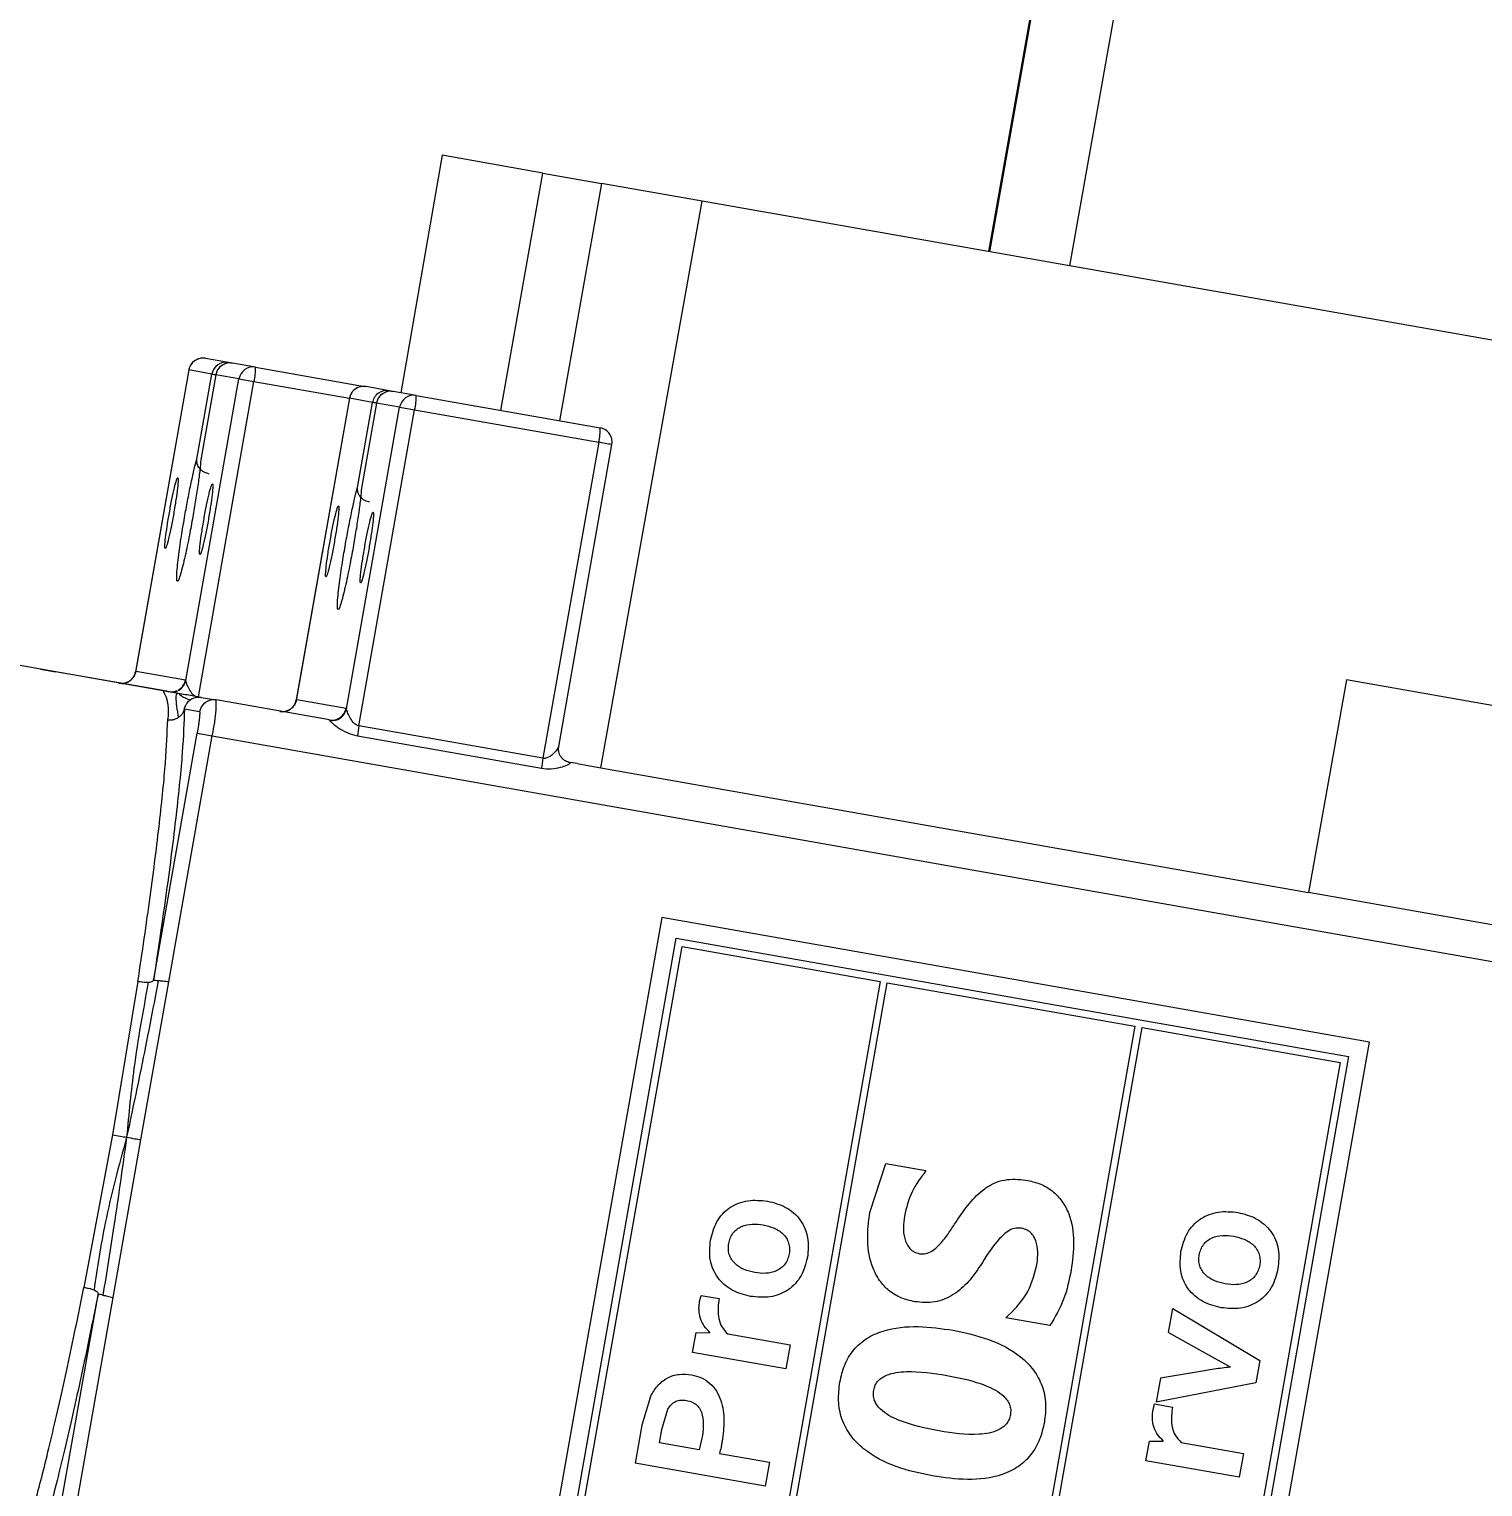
# Model space of a CAD drawing. Header units: millimetres. Extents: x 0 to 1189, y 0 to 841.
# Drawn here: x 628.469 to 632.508, y 598.179 to 602.23 of the extents above; entities that cross this region are included whole.
import ezdxf

# ---------------------------------------------------------------- set-up
doc = ezdxf.new("R2010")
doc.units = ezdxf.units.MM
doc.layers.get('0').update_dxf_attribs({"lineweight": 18})
doc.layers.add('尺寸线层', color=3, linetype='Continuous', lineweight=18)
doc.dimstyles.new('ISO-25', dxfattribs={"dimtxt": 2.5, "dimasz": 2.5, "dimexe": 1.25, "dimexo": 0.625, "dimtad": 1, "dimtxsty": 'Standard', "dimcen": 2.5, "dimdle": 5, "dimadec": 0, "dimazin": 0, "dimtfac": 1, "dimtmove": 0, "dimatfit": 3, "dimfxl": 1, "dimarcsym": 0})

# ---------------------------------------------------------------- blocks, each defined once
blk = doc.blocks.new('*X16')
at = {"layer": '尺寸线层', "linetype": 'Continuous'}
for points in [[(668.6687, 617.1299), (668.6299, 612.9938), (667.2905, 613.2299)], [(655.1602, 540.5189), (656.5383, 544.4188), (655.199, 544.6549)]]:
    blk.add_hatch(color=0, dxfattribs=at).paths.add_polyline_path(points, flags=0)
at = {"layer": '尺寸线层', "color": 0, "linetype": 'Continuous'}
for p, q in [((666.5541, 617.5027), (670.6383, 616.7826)), ((668.6687, 617.1299), (655.1602, 540.5189)), ((625.2283, 545.7966), (657.1298, 540.1716))]:
    blk.add_line(p, q, dxfattribs=at)
at = {"layer": '尺寸线层', "color": 0, "insert": (658.4206, 579.4404), "char_height": 3.5, "width": 28.938547, "attachment_point": 5, "rotation": 80.0001}
blk.add_mtext('388,96', dxfattribs=at)

msp = doc.modelspace()

# ---------------------------------------------------------------- linework, layer by layer
at = {"color": 7, "linetype": 'Continuous', "lineweight": 15}
for p, q in [((632.4544, 609.0963), (631.1347, 601.6118)), ((629.6166, 601.8795), (629.5018, 601.2194)), ((629.8963, 601.8301), (629.6166, 601.8795)), ((629.78, 601.1703), (629.8963, 601.8301)), ((629.8963, 601.8301), (630.0588, 601.8015)), ((630.0588, 601.8015), (629.9424, 601.1417)), ((630.3385, 601.7522), (630.0588, 601.8015)), ((630.0571, 600.1771), (630.3385, 601.7522)), ((638.2023, 600.3656), (630.3385, 601.7522)), ((628.9124, 601.2827), (628.7644, 600.4432)), ((628.9125, 601.2827), (628.7647, 600.4442)), ((628.9124, 601.2827), (628.9125, 601.2827)), ((628.9769, 601.2713), (628.9125, 601.2827)), ((629.0232, 601.3038), (628.9588, 601.3151)), ((629.034, 601.3019), (629.0232, 601.3038)), ((629.0984, 601.2905), (629.034, 601.3019)), ((629.0984, 601.2905), (629.4009, 601.2372)), ((628.9042, 600.4196), (629.0521, 601.2581)), ((628.9352, 601.0351), (628.9769, 601.2713)), ((628.9876, 601.2694), (628.946, 601.0332)), ((628.9877, 601.2694), (628.9461, 601.0332)), ((628.9876, 601.2694), (628.9877, 601.2694)), ((629.0521, 601.2581), (628.9877, 601.2694)), ((629.0521, 601.2581), (629.0938, 601.2507)), ((629.3588, 601.204), (629.2108, 600.3645)), ((629.3589, 601.204), (629.2111, 600.3655)), ((629.3588, 601.204), (629.3589, 601.204)), ((629.4233, 601.1926), (629.3589, 601.204)), ((629.4695, 601.2251), (629.4052, 601.2364)), ((629.4804, 601.2232), (629.4695, 601.2251)), ((629.5447, 601.2118), (629.4804, 601.2232)), ((629.5447, 601.2118), (630.0559, 601.1217)), ((629.3506, 600.3409), (629.4985, 601.1793)), ((629.3816, 600.9564), (629.4233, 601.1926)), ((629.3853, 600.2935), (629.5402, 601.172)), ((629.434, 601.1907), (629.3924, 600.9545)), ((629.4341, 601.1907), (629.3925, 600.9545)), ((629.434, 601.1907), (629.4341, 601.1907)), ((629.4985, 601.1793), (629.4341, 601.1907)), ((629.5402, 601.172), (630.0514, 601.0819)), ((630.0514, 601.0819), (629.8964, 600.2034)), ((629.9403, 600.2359), (630.0883, 601.0753)), ((630.0883, 601.0753), (630.0883, 601.0754)), ((628.9461, 601.0332), (628.946, 601.0332)), ((629.3925, 600.9545), (629.3924, 600.9545)), ((628.8416, 600.3914), (628.2252, 600.5001)), ((628.5007, 600.4516), (628.4806, 600.4551)), ((628.5007, 600.4516), (628.5425, 600.4442)), ((628.8517, 600.3897), (628.5425, 600.4442)), ((628.7645, 600.4403), (628.7591, 600.4296)), ((628.7647, 600.4442), (628.7661, 600.4454)), ((628.7661, 600.4454), (628.9033, 600.4212)), ((628.8502, 600.3899), (628.8517, 600.3897)), ((628.8517, 600.3897), (628.8935, 600.3823)), ((628.9033, 600.4212), (628.9042, 600.4196)), ((632.1285, 600.4211), (632.023, 599.8305)), ((632.9149, 600.2825), (632.1285, 600.4211)), ((628.8807, 600.3844), (628.8723, 600.3859)), ((628.8891, 600.3793), (628.8904, 600.3785)), ((628.927, 600.3764), (628.9068, 600.3803)), ((628.9471, 600.3729), (628.927, 600.3764)), ((628.9471, 600.3729), (628.9889, 600.3655)), ((629.3034, 600.31), (628.9889, 600.3655)), ((629.2109, 600.3616), (629.2055, 600.3509)), ((629.2111, 600.3655), (629.2125, 600.3667)), ((629.2125, 600.3667), (629.3497, 600.3425)), ((628.9426, 600.333), (628.9008, 600.3404)), ((629.3497, 600.3425), (629.3506, 600.3409)), ((628.8152, 599.5893), (628.9358, 600.2733)), ((628.8569, 599.5819), (628.9775, 600.2659)), ((628.9358, 600.2733), (628.9775, 600.2659)), ((629.3811, 600.2658), (629.8923, 600.1757)), ((629.8964, 600.2034), (629.3853, 600.2935)), ((629.9407, 600.2213), (629.9393, 600.2332)), ((629.9404, 600.2369), (629.9395, 600.2385)), ((629.9915, 600.1887), (629.9718, 600.1922)), ((629.9915, 600.1887), (630.0571, 600.1771)), ((630.0571, 600.1771), (632.023, 599.8305)), ((632.7438, 599.7034), (632.023, 599.8305)), ((630.2264, 599.7614), (629.5665, 596.0191)), ((630.2264, 599.7614), (629.5666, 596.0191)), ((632.1924, 599.4148), (630.2264, 599.7614)), ((630.2264, 599.7614), (630.2264, 599.7614)), ((629.6244, 596.0597), (630.2669, 599.7035)), ((630.2669, 599.7035), (632.1345, 599.3742)), ((629.6475, 596.0759), (630.2831, 599.6803)), ((630.2831, 599.6803), (630.8335, 599.5833)), ((628.7712, 599.5829), (628.7009, 599.1571)), ((628.7796, 599.1433), (628.8569, 599.5819)), ((630.8335, 599.5833), (630.198, 595.9789)), ((630.2176, 595.9754), (630.8532, 599.5798)), ((630.8532, 599.5798), (631.5413, 599.4585)), ((631.5413, 599.4585), (630.9057, 595.8541)), ((630.9254, 595.8506), (631.5609, 599.455)), ((631.5609, 599.455), (632.1114, 599.358)), ((631.5325, 595.6725), (632.1924, 599.4148)), ((632.1345, 599.3742), (631.492, 595.7304)), ((632.1114, 599.358), (631.4758, 595.7536)), ((628.7009, 599.1571), (628.6213, 598.733)), ((628.7022, 598.7046), (628.7796, 599.1433)), ((630.8046, 598.9411), (630.8496, 599.077)), ((630.8496, 599.077), (630.9607, 599.0574)), ((628.1787, 595.9795), (628.6605, 598.712)), ((628.2204, 595.9722), (628.7022, 598.7046)), ((630.3319, 598.694), (630.3358, 598.7105)), ((630.3358, 598.7105), (630.3857, 598.7017)), ((630.3857, 598.7017), (630.3848, 598.6962)), ((631.3052, 598.6267), (631.1825, 598.6484)), ((631.6347, 598.6076), (631.6463, 598.6738)), ((631.6463, 598.6738), (631.8882, 598.5293)), ((630.3122, 598.5524), (630.3219, 598.6074)), ((630.3219, 598.6074), (630.3603, 598.607)), ((630.3603, 598.607), (630.3604, 598.608)), ((630.4104, 598.6034), (630.5832, 598.5729)), ((631.6347, 598.6076), (631.729, 598.5543)), ((630.5832, 598.5729), (630.5715, 598.5067)), ((630.5715, 598.5067), (630.3122, 598.5524)), ((631.729, 598.5543), (631.8061, 598.5125)), ((631.8882, 598.5293), (631.8773, 598.4673)), ((631.7175, 598.4982), (631.6122, 598.4802)), ((631.8061, 598.5125), (631.8059, 598.5114)), ((631.6122, 598.4802), (631.6005, 598.414)), ((631.8773, 598.4673), (631.6005, 598.414)), ((630.1953, 598.4298), (630.1716, 598.3497)), ((631.5915, 598.3925), (631.5954, 598.409)), ((631.5954, 598.409), (631.6453, 598.4002)), ((630.2272, 598.3379), (630.2436, 598.3943)), ((631.6453, 598.4002), (631.6443, 598.3948)), ((630.1716, 598.3497), (630.153, 598.2443)), ((630.2206, 598.3007), (630.2272, 598.3379)), ((630.3308, 598.2813), (630.2206, 598.3007)), ((630.3383, 598.3136), (630.3308, 598.2813)), ((631.5718, 598.2509), (631.5815, 598.3059)), ((631.5815, 598.3059), (631.6198, 598.3055)), ((631.6198, 598.3055), (631.62, 598.3065)), ((631.67, 598.3019), (631.8428, 598.2714)), ((630.5141, 598.1807), (630.153, 598.2443)), ((630.3871, 598.2713), (630.5257, 598.2469)), ((630.5257, 598.2469), (630.5141, 598.1807)), ((631.8311, 598.2052), (631.5718, 598.2509)), ((631.8428, 598.2714), (631.8311, 598.2052))]:
    msp.add_line(p, q, dxfattribs=at)
at = {"color": 8, "linetype": 'Continuous', "lineweight": 15}
for p, q in [((631.1381, 601.6112), (632.4578, 609.0957)), ((631.3607, 601.5719), (632.6804, 609.0565)), ((628.9393, 600.3742), (629.0938, 601.2507)), ((629.0938, 601.2507), (629.3588, 601.204)), ((628.8855, 600.3815), (628.8891, 600.3793)), ((628.9775, 600.2659), (633.1256, 599.5345))]:
    msp.add_line(p, q, dxfattribs=at)
at = {"color": 7, "linetype": 'Continuous', "lineweight": 15}
msp.add_lwpolyline([(629.9581, 600.1973), (629.9643, 600.1943), (629.9718, 600.1922)], dxfattribs=at)
for centre, radius, start, end in [((628.9519, 601.2758), 0.04, 80.0609, 170.0479), ((629.0163, 601.2644), 0.04, 80.0609, 170.0479), ((629.0271, 601.2625), 0.04, 80.0589, 170.0499), ((629.0915, 601.2512), 0.04, 80.0609, 170.0479), ((628.9325, 601.2893), 0.1659, 346.5632, 0.4383), ((629.3983, 601.1971), 0.04, 80.0514, 170.0574), ((629.4626, 601.1857), 0.04, 80.0396, 170.0692), ((629.4735, 601.1838), 0.04, 80.0609, 170.0479), ((629.5378, 601.1724), 0.04, 80.0643, 170.0514), ((629.3792, 601.2105), 0.1655, 346.5478, 0.4537), ((634.309, 628.3456), 27.5889, 259.9583, 260.04629), ((629.8899, 601.1204), 0.166, 346.5688, 0.4327), ((630.0489, 601.0823), 0.04, 349.9394, 79.9516), ((628.7268, 600.4523), 0.04, 260.0426, 350.0464), ((628.7423, 600.3347), 0.1144, 347.8257, 29.7491), ((628.982, 600.3261), 0.04, 80.0609, 170.0479), ((628.5741, 600.3624), 0.4148, 346.5593, 0.432), ((629.1731, 600.3736), 0.04, 260.0509, 350.0579), ((629.3103, 600.3494), 0.04, 260.0589, 350.0499), ((629.3027, 600.3088), 0.00136, 1.1089, 60.2086), ((629.3112, 600.3484), 0.0402, 259.837, 349.1869), ((629.8768, 600.2053), 0.4993, 169.825, 173.0387), ((630.3819, 600.1161), 0.4932, 169.805, 173.0587), ((629.9712, 600.191), 0.00135, 0.6845, 60.6331)]:
    msp.add_arc(centre, radius, start, end, dxfattribs=at)
at = {"color": 8, "linetype": 'Continuous', "lineweight": 15}
for centre, radius, start, end in [((629.5018, 604.2175), 2.9926, 259.8984, 260.1074), ((629.3023, 600.4746), 0.7282, 79.621, 80.4391), ((627.3587, 585.7017), 15.6141, 79.93207, 80.06988), ((628.8638, 600.4284), 0.0403, 275.1528, 295.2423), ((628.8644, 600.4285), 0.0416, 280.4976, 294.7135), ((628.8639, 600.4281), 0.04, 299.389, 350.0673), ((628.8651, 600.4269), 0.0398, 298.7566, 349.3982)]:
    msp.add_arc(centre, radius, start, end, dxfattribs=at)
at = {"color": 7, "linetype": 'Continuous', "lineweight": 15}
for points, knots in [([(628.928, 601.3073), (628.927, 601.3068), (628.9234, 601.3046), (628.9186, 601.2984), (628.9142, 601.2906), (628.913, 601.285), (628.9124, 601.2827)], [0, 0, 0, 0, 0.00340465, 0.01270001, 0.0230319, 0.03001731, 0.03001731, 0.03001731, 0.03001731]), ([(628.9587, 601.3145), (628.9558, 601.3151), (628.9483, 601.3165), (628.9372, 601.3139), (628.9307, 601.3092), (628.928, 601.3073)], [0, 0, 0, 0, 0.0087421, 0.02293421, 0.03275341, 0.03275341, 0.03275341, 0.03275341]), ([(629.0041, 601.2946), (629.0028, 601.2939), (628.9988, 601.2916), (628.9938, 601.2851), (628.9895, 601.2773), (628.9882, 601.2717), (628.9876, 601.2694)], [0, 0, 0, 0, 0.00446128, 0.01376447, 0.0240951, 0.03106968, 0.03106968, 0.03106968, 0.03106968]), ([(629.0339, 601.3013), (629.031, 601.3018), (629.0235, 601.3032), (629.0127, 601.3007), (629.0065, 601.2963), (629.0041, 601.2946)], [0, 0, 0, 0, 0.00874188, 0.02293361, 0.03169028, 0.03169028, 0.03169028, 0.03169028]), ([(629.4051, 601.2358), (629.4022, 601.2364), (629.3947, 601.2378), (629.3836, 601.2352), (629.3771, 601.2305), (629.3744, 601.2286)], [0, 0, 0, 0, 0.00874221, 0.02293186, 0.03275253, 0.03275253, 0.03275253, 0.03275253]), ([(629.3744, 601.2286), (629.3734, 601.2281), (629.3698, 601.2259), (629.365, 601.2197), (629.3606, 601.2119), (629.3594, 601.2063), (629.3588, 601.204)], [0, 0, 0, 0, 0.00340465, 0.01270397, 0.02303586, 0.03000974, 0.03000974, 0.03000974, 0.03000974]), ([(629.4505, 601.2159), (629.4492, 601.2152), (629.4452, 601.2129), (629.4402, 601.2064), (629.4358, 601.1986), (629.4346, 601.193), (629.434, 601.1907)], [0, 0, 0, 0, 0.00446636, 0.01376067, 0.02409139, 0.03107601, 0.03107601, 0.03107601, 0.03107601]), ([(629.4803, 601.2226), (629.4774, 601.2231), (629.4699, 601.2246), (629.4591, 601.222), (629.4529, 601.2176), (629.4505, 601.2159)], [0, 0, 0, 0, 0.00873776, 0.02293827, 0.03169009, 0.03169009, 0.03169009, 0.03169009]), ([(628.9018, 600.8784), (628.9046, 600.8941), (628.9104, 600.926), (628.9195, 600.9705), (628.9282, 601.0091), (628.9329, 601.0266), (628.9352, 601.0351)], [0, 0, 0, 0, 0.0393685, 0.0801557, 0.1209515, 0.1603219, 0.1603219, 0.1603219, 0.1603219]), ([(628.9697, 600.9936), (628.9648, 600.995), (628.9573, 600.997), (628.9487, 601.0029), (628.9414, 601.0102), (628.9351, 601.0213), (628.9352, 601.0305), (628.9352, 601.0351)], [0, 0, 0, 0, 0.01428925, 0.02180274, 0.02970194, 0.04450852, 0.05932597, 0.05932597, 0.05932597, 0.05932597]), ([(628.9461, 601.0332), (628.9453, 601.0244), (628.9438, 601.0063), (628.9388, 600.9671), (628.9321, 600.9222), (628.9266, 600.8902), (628.9239, 600.8745)], [0, 0, 0, 0, 0.0393635, 0.0801576, 0.1209447, 0.1603126, 0.1603126, 0.1603126, 0.1603126]), ([(628.8587, 600.886), (628.8611, 600.8989), (628.8658, 600.9246), (628.873, 600.9571), (628.8788, 600.9787), (628.8825, 600.986), (628.8835, 600.9779), (628.8817, 600.9556), (628.8773, 600.9226), (628.8729, 600.8968), (628.8707, 600.8839)], [0, 0, 0, 0, 0.0251468, 0.0502919, 0.075437, 0.1005786, 0.1257232, 0.1508652, 0.1760128, 0.2011553, 0.2011553, 0.2011553, 0.2011553]), ([(628.955, 600.869), (628.9573, 600.8819), (628.962, 600.9076), (628.9692, 600.9402), (628.9751, 600.9617), (628.9788, 600.969), (628.9798, 600.9609), (628.9779, 600.9386), (628.9735, 600.9056), (628.9692, 600.8798), (628.967, 600.8669)], [0, 0, 0, 0, 0.0251487, 0.0502956, 0.0754427, 0.1005894, 0.1257341, 0.1508822, 0.1760253, 0.2011771, 0.2011771, 0.2011771, 0.2011771]), ([(629.3482, 600.7997), (629.351, 600.8154), (629.3568, 600.8473), (629.3659, 600.8918), (629.3745, 600.9304), (629.3793, 600.9478), (629.3816, 600.9564)], [0, 0, 0, 0, 0.0393682, 0.080164, 0.1209519, 0.160322, 0.160322, 0.160322, 0.160322]), ([(629.3925, 600.9545), (629.3917, 600.9457), (629.3902, 600.9276), (629.3852, 600.8884), (629.3785, 600.8435), (629.373, 600.8115), (629.3703, 600.7958)], [0, 0, 0, 0, 0.0393712, 0.0801663, 0.1209557, 0.1603251, 0.1603251, 0.1603251, 0.1603251]), ([(629.4161, 600.9149), (629.4112, 600.9163), (629.4037, 600.9183), (629.3951, 600.9242), (629.3878, 600.9314), (629.3815, 600.9426), (629.3816, 600.9518), (629.3816, 600.9564)], [0, 0, 0, 0, 0.01428909, 0.02180248, 0.02970159, 0.04451722, 0.05932454, 0.05932454, 0.05932454, 0.05932454]), ([(628.8707, 600.8839), (628.8684, 600.871), (628.8636, 600.8453), (628.8565, 600.8127), (628.8506, 600.7912), (628.8469, 600.7839), (628.8459, 600.792), (628.8478, 600.8143), (628.8522, 600.8473), (628.8565, 600.8731), (628.8587, 600.886)], [0, 0, 0, 0, 0.0251402, 0.0502861, 0.075432, 0.1005777, 0.1257213, 0.1508683, 0.1760104, 0.2011537, 0.2011537, 0.2011537, 0.2011537]), ([(628.9239, 600.8745), (628.9208, 600.8574), (628.9138, 600.8187), (628.904, 600.772), (628.8958, 600.7371), (628.8896, 600.714), (628.8843, 600.6987), (628.8806, 600.6936), (628.8789, 600.6997), (628.8792, 600.7159), (628.8812, 600.7396), (628.8854, 600.7753), (628.8922, 600.8225), (628.8989, 600.8613), (628.9018, 600.8784)], [0, 0, 0, 0, 0.0333958, 0.0756408, 0.1003601, 0.1271732, 0.15559, 0.1848807, 0.214169, 0.2425878, 0.2694, 0.2941218, 0.336365, 0.3697604, 0.3697604, 0.3697604, 0.3697604]), ([(629.3051, 600.8073), (629.3075, 600.8201), (629.3122, 600.8459), (629.3194, 600.8784), (629.3252, 600.9), (629.3289, 600.9073), (629.3299, 600.8992), (629.3281, 600.8769), (629.3237, 600.8439), (629.3193, 600.8181), (629.3171, 600.8052)], [0, 0, 0, 0, 0.0251481, 0.0502946, 0.0754411, 0.1005854, 0.1257314, 0.150879, 0.1760215, 0.2011654, 0.2011654, 0.2011654, 0.2011654]), ([(629.4013, 600.7903), (629.4037, 600.8032), (629.4084, 600.8289), (629.4156, 600.8615), (629.4215, 600.883), (629.4252, 600.8903), (629.4262, 600.8822), (629.4243, 600.8599), (629.4199, 600.8269), (629.4156, 600.8011), (629.4134, 600.7882)], [0, 0, 0, 0, 0.0251402, 0.0502861, 0.075432, 0.1005777, 0.1257213, 0.1508683, 0.1760104, 0.2011537, 0.2011537, 0.2011537, 0.2011537]), ([(628.967, 600.8669), (628.9646, 600.854), (628.9599, 600.8283), (628.9527, 600.7957), (628.9469, 600.7742), (628.9432, 600.7669), (628.9422, 600.775), (628.944, 600.7973), (628.9484, 600.8303), (628.9528, 600.8561), (628.955, 600.869)], [0, 0, 0, 0, 0.0251402, 0.0502861, 0.075432, 0.1005758, 0.1257213, 0.1508683, 0.1760104, 0.2011537, 0.2011537, 0.2011537, 0.2011537]), ([(629.3171, 600.8052), (629.3148, 600.7923), (629.31, 600.7665), (629.3029, 600.734), (629.297, 600.7124), (629.2933, 600.7052), (629.2923, 600.7133), (629.2942, 600.7355), (629.2985, 600.7686), (629.3029, 600.7944), (629.3051, 600.8073)], [0, 0, 0, 0, 0.0251481, 0.0502946, 0.0754411, 0.1005872, 0.1257314, 0.150879, 0.1760215, 0.2011654, 0.2011654, 0.2011654, 0.2011654]), ([(629.3703, 600.7958), (629.3672, 600.7787), (629.3602, 600.74), (629.3504, 600.6933), (629.3422, 600.6584), (629.336, 600.6353), (629.3307, 600.62), (629.327, 600.6149), (629.3253, 600.621), (629.3256, 600.6372), (629.3276, 600.6609), (629.3318, 600.6966), (629.3386, 600.7438), (629.3453, 600.7826), (629.3482, 600.7997)], [0, 0, 0, 0, 0.0333953, 0.0756346, 0.1003595, 0.1271727, 0.1555898, 0.1848806, 0.2141701, 0.2425862, 0.2693987, 0.2941206, 0.3363641, 0.3697597, 0.3697597, 0.3697597, 0.3697597]), ([(629.4134, 600.7882), (629.411, 600.7753), (629.4063, 600.7496), (629.3991, 600.717), (629.3933, 600.6955), (629.3895, 600.6882), (629.3885, 600.6963), (629.3904, 600.7186), (629.3948, 600.7516), (629.3992, 600.7774), (629.4013, 600.7903)], [0, 0, 0, 0, 0.0251465, 0.0502912, 0.0754361, 0.1005773, 0.1257201, 0.150866, 0.1760132, 0.2011554, 0.2011554, 0.2011554, 0.2011554]), ([(628.7188, 600.4121), (628.7239, 600.4117), (628.7316, 600.4112), (628.7416, 600.4144), (628.7487, 600.4184), (628.7548, 600.4237), (628.7613, 600.4319), (628.7633, 600.4394), (628.7647, 600.4442)], [0, 0, 0, 0, 0.01488095, 0.02289173, 0.03107545, 0.03925447, 0.04727014, 0.06215175, 0.06215175, 0.06215175, 0.06215175]), ([(628.8569, 600.3883), (628.8558, 600.3885), (628.8541, 600.3888), (628.8514, 600.3894), (628.8489, 600.3899), (628.8455, 600.3907), (628.843, 600.3912), (628.8416, 600.3914)], [0, 0, 0, 0, 0.0042887, 0.00608981, 0.00781749, 0.01144667, 0.01561206, 0.01561206, 0.01561206, 0.01561206]), ([(628.8807, 600.3844), (628.8731, 600.3855), (628.86, 600.3875), (628.8471, 600.3903), (628.8416, 600.3914)], [0, 0, 0, 0, 0.02307354, 0.03968743, 0.03968743, 0.03968743, 0.03968743]), ([(628.8764, 600.3852), (628.8731, 600.3857), (628.8665, 600.3869), (628.8602, 600.3878), (628.8569, 600.3883)], [0, 0, 0, 0, 0.00979598, 0.01973674, 0.01973674, 0.01973674, 0.01973674]), ([(628.9389, 600.3722), (628.9376, 600.3726), (628.9348, 600.3732), (628.9292, 600.3763), (628.921, 600.3839), (628.9131, 600.3966), (628.9076, 600.4085), (628.9048, 600.4162), (628.9044, 600.4185), (628.9042, 600.4196)], [0, 0, 0, 0, 0.00327721, 0.00686387, 0.01533447, 0.03060176, 0.04584602, 0.05403233, 0.06115186, 0.06115186, 0.06115186, 0.06115186]), ([(628.8841, 600.3171), (628.881, 600.3385), (628.8754, 600.3767), (628.8791, 600.3821), (628.8807, 600.3844)], [0, 0, 0, 0, 0.03827341, 0.06824243, 0.06824243, 0.06824243, 0.06824243]), ([(628.8807, 600.3844), (628.8884, 600.3834), (628.8971, 600.3822), (628.9058, 600.3805), (628.9068, 600.3803)], [0, 0, 0, 0, 0.0233434, 0.02641215, 0.02641215, 0.02641215, 0.02641215]), ([(628.9008, 600.3404), (628.9008, 600.3405), (628.9008, 600.3407), (628.9009, 600.3415), (628.9015, 600.3442), (628.9033, 600.3499), (628.9079, 600.3585), (628.9138, 600.3634), (628.9171, 600.3662)], [0, 0, 0, 0, 0.00059902, 0.00130276, 0.00315939, 0.00919274, 0.01856946, 0.03138113, 0.03138113, 0.03138113, 0.03138113]), ([(628.9171, 600.3662), (628.9194, 600.3676), (628.9238, 600.3704), (628.9314, 600.3727), (628.9392, 600.3738), (628.9445, 600.3732), (628.9471, 600.3729)], [0, 0, 0, 0, 0.007859, 0.01573012, 0.02359457, 0.03145615, 0.03145615, 0.03145615, 0.03145615]), ([(629.1652, 600.3333), (629.1702, 600.333), (629.178, 600.3325), (629.1879, 600.3357), (629.1951, 600.3396), (629.2012, 600.345), (629.2076, 600.3532), (629.2097, 600.3606), (629.2111, 600.3655)], [0, 0, 0, 0, 0.01488132, 0.02289173, 0.03106973, 0.03924873, 0.04726438, 0.06214596, 0.06214596, 0.06214596, 0.06214596]), ([(628.7712, 599.5829), (628.7832, 599.6635), (628.8071, 599.8246), (628.8327, 600.0302), (628.85, 600.2013), (628.8528, 600.2741), (628.8541, 600.3105)], [0, 0, 0, 0, 0.183187, 0.3663739, 0.5495606, 0.73275, 0.73275, 0.73275, 0.73275]), ([(628.9008, 600.3404), (628.8994, 600.3033), (628.8966, 600.2283), (628.8787, 600.0512), (628.8521, 599.8379), (628.8274, 599.6715), (628.8152, 599.5893)], [0, 0, 0, 0, 0.1868919, 0.3781939, 0.5694892, 0.7563866, 0.7563866, 0.7563866, 0.7563866]), ([(628.8541, 600.3105), (628.8586, 600.3102), (628.866, 600.3097), (628.8762, 600.3126), (628.8814, 600.3156), (628.8841, 600.3171)], [0, 0, 0, 0, 0.01334092, 0.02193797, 0.03137254, 0.03137254, 0.03137254, 0.03137254]), ([(628.8841, 600.3171), (628.8867, 600.3192), (628.8917, 600.3232), (628.897, 600.3304), (628.8995, 600.3362), (628.9004, 600.3393), (628.9007, 600.3401), (628.9008, 600.3404), (628.9008, 600.3404), (628.9008, 600.3404)], [0, 0, 0, 0, 0.00899229, 0.01765929, 0.02480937, 0.02736133, 0.02835624, 0.02879841, 0.02922913, 0.02922913, 0.02922913, 0.02922913]), ([(628.9426, 600.333), (628.9429, 600.3321), (628.9434, 600.3308), (628.9429, 600.3233), (628.9422, 600.3155), (628.941, 600.306), (628.939, 600.2922), (628.937, 600.2807), (628.9358, 600.2733)], [0, 0, 0, 0, 0.0144431, 0.02239031, 0.03015905, 0.03810876, 0.04587322, 0.06031361, 0.06031361, 0.06031361, 0.06031361]), ([(629.3041, 600.3089), (629.3046, 600.3079), (629.3058, 600.306), (629.3143, 600.2983), (629.3301, 600.2867), (629.3537, 600.2729), (629.372, 600.2682), (629.3811, 600.2658)], [0, 0, 0, 0, 0.0107963, 0.02246694, 0.04484794, 0.06726909, 0.08968558, 0.08968558, 0.08968558, 0.08968558]), ([(629.3853, 600.2935), (629.384, 600.2939), (629.3812, 600.2945), (629.3756, 600.2976), (629.3674, 600.3051), (629.3595, 600.3179), (629.354, 600.3298), (629.3511, 600.3375), (629.3508, 600.3398), (629.3506, 600.3409)], [0, 0, 0, 0, 0.0032773, 0.00685966, 0.01533049, 0.03060551, 0.04585019, 0.05403673, 0.06115646, 0.06115646, 0.06115646, 0.06115646]), ([(629.9404, 600.2369), (629.9402, 600.2359), (629.9398, 600.2337), (629.9357, 600.2272), (629.9277, 600.2178), (629.9167, 600.2083), (629.9068, 600.2039), (629.9006, 600.203), (629.8978, 600.2033), (629.8964, 600.2034)], [0, 0, 0, 0, 0.0068168, 0.01465216, 0.02928354, 0.04390954, 0.05205135, 0.05549448, 0.05863945, 0.05863945, 0.05863945, 0.05863945]), ([(629.9725, 600.191), (629.9677, 600.1924), (629.9602, 600.1945), (629.9519, 600.201), (629.9466, 600.2071), (629.9427, 600.2143), (629.9394, 600.2242), (629.94, 600.2319), (629.9404, 600.2369)], [0, 0, 0, 0, 0.01487942, 0.02289291, 0.03107104, 0.03925465, 0.04726696, 0.06215051, 0.06215051, 0.06215051, 0.06215051]), ([(629.8923, 600.1757), (629.9016, 600.1748), (629.9202, 600.173), (629.9458, 600.1781), (629.9629, 600.184), (629.9716, 600.1886), (629.9722, 600.1902), (629.9725, 600.191)], [0, 0, 0, 0, 0.02102278, 0.04200487, 0.0629277, 0.07387408, 0.08399757, 0.08399757, 0.08399757, 0.08399757]), ([(628.828, 599.5849), (628.8123, 599.5036), (628.7841, 599.3584), (628.7535, 599.2138), (628.74, 599.1502)], [0, 0, 0, 0, 0.2483733, 0.4435219, 0.4435219, 0.4435219, 0.4435219]), ([(628.8001, 599.58), (628.7855, 599.5013), (628.7596, 599.361), (628.746, 599.2146), (628.74, 599.1502)], [0, 0, 0, 0, 0.243514, 0.4341868, 0.4341868, 0.4341868, 0.4341868]), ([(628.8001, 599.58), (628.7975, 599.58), (628.7927, 599.5799), (628.7829, 599.5809), (628.7756, 599.5821), (628.7712, 599.5829)], [0, 0, 0, 0, 0.00874365, 0.01671401, 0.02908837, 0.02908837, 0.02908837, 0.02908837]), ([(628.8152, 599.5893), (628.8151, 599.5891), (628.8151, 599.5888), (628.815, 599.5882), (628.8147, 599.587), (628.8138, 599.5847), (628.8117, 599.5826), (628.8071, 599.5807), (628.8024, 599.5803), (628.8001, 599.58)], [0, 0, 0, 0, 0.00028152, 0.00058461, 0.00124859, 0.00295352, 0.007732, 0.0135314, 0.01955229, 0.01955229, 0.01955229, 0.01955229]), ([(628.828, 599.5849), (628.825, 599.5851), (628.8198, 599.5855), (628.8162, 599.5861), (628.8151, 599.5869), (628.815, 599.588), (628.8151, 599.5887), (628.8151, 599.5891), (628.8152, 599.5893)], [0, 0, 0, 0, 0.00629572, 0.01090891, 0.01387407, 0.01478872, 0.01513078, 0.0154266, 0.0154266, 0.0154266, 0.0154266]), ([(628.8569, 599.5819), (628.8543, 599.5822), (628.8491, 599.5828), (628.8414, 599.5836), (628.8342, 599.5843), (628.8301, 599.5847), (628.828, 599.5849)], [0, 0, 0, 0, 0.00725175, 0.01451053, 0.0217612, 0.02901817, 0.02901817, 0.02901817, 0.02901817]), ([(628.74, 599.1502), (628.7184, 599.071), (628.6797, 598.9289), (628.6587, 598.788), (628.6494, 598.7258)], [0, 0, 0, 0, 0.2424882, 0.4343595, 0.4343595, 0.4343595, 0.4343595]), ([(628.74, 599.1502), (628.7286, 599.0681), (628.7082, 598.9218), (628.6845, 598.7757), (628.6741, 598.7116)], [0, 0, 0, 0, 0.2488083, 0.443537, 0.443537, 0.443537, 0.443537]), ([(628.7009, 599.1571), (628.708, 599.1559), (628.721, 599.1536), (628.7341, 599.1513), (628.74, 599.1502)], [0, 0, 0, 0, 0.02163366, 0.03966582, 0.03966582, 0.03966582, 0.03966582]), ([(628.74, 599.1502), (628.7477, 599.1489), (628.7609, 599.1465), (628.774, 599.1442), (628.7796, 599.1433)], [0, 0, 0, 0, 0.02333701, 0.04018339, 0.04018339, 0.04018339, 0.04018339]), ([(630.9607, 599.0574), (630.9464, 599.0384), (630.9178, 599.0004), (630.9064, 598.9542), (630.9008, 598.931)], [0, 0, 0, 0, 0.0706343, 0.141366, 0.141366, 0.141366, 0.141366]), ([(631.0452, 598.9165), (631.0684, 598.9502), (631.0974, 598.9923), (631.1494, 599.0233), (631.1881, 599.0359), (631.2184, 599.033), (631.2385, 599.0311)], [0, 0, 0, 0, 0.1202894, 0.150502, 0.1807047, 0.2408607, 0.2408607, 0.2408607, 0.2408607]), ([(631.2385, 599.0311), (631.2515, 599.0282), (631.2773, 599.0224), (631.3124, 599.0027), (631.34, 598.9735), (631.3648, 598.9263), (631.3744, 598.8592), (631.3675, 598.8068), (631.364, 598.7806)], [0, 0, 0, 0, 0.0397425, 0.0794139, 0.119096, 0.1587978, 0.2379779, 0.3174466, 0.3174466, 0.3174466, 0.3174466]), ([(630.3619, 598.8639), (630.3664, 598.8815), (630.3733, 598.908), (630.3948, 598.9374), (630.4153, 598.9555), (630.4396, 598.9679), (630.4748, 598.9772), (630.5019, 598.9745), (630.52, 598.9728)], [0, 0, 0, 0, 0.0540367, 0.0811438, 0.1082282, 0.1353307, 0.1624379, 0.2165026, 0.2165026, 0.2165026, 0.2165026]), ([(630.52, 598.9728), (630.5376, 598.9683), (630.5639, 598.9615), (630.5937, 598.9407), (630.6122, 598.9207), (630.6253, 598.8969), (630.6357, 598.8621), (630.6332, 598.8349), (630.6315, 598.8168)], [0, 0, 0, 0, 0.0538958, 0.080924, 0.107947, 0.1349668, 0.1619883, 0.2158494, 0.2158494, 0.2158494, 0.2158494]), ([(630.9297, 598.693), (630.9169, 598.6959), (630.8914, 598.7016), (630.8574, 598.7223), (630.8306, 598.7512), (630.8062, 598.7977), (630.795, 598.8634), (630.8014, 598.9152), (630.8046, 598.9411)], [0, 0, 0, 0, 0.039168, 0.0782791, 0.1175032, 0.1565378, 0.2346102, 0.3129266, 0.3129266, 0.3129266, 0.3129266]), ([(630.9008, 598.931), (630.8994, 598.9207), (630.8966, 598.9001), (630.8993, 598.8735), (630.9067, 598.8537), (630.9156, 598.8407), (630.9276, 598.8307), (630.9375, 598.828), (630.9425, 598.8266)], [0, 0, 0, 0, 0.0312431, 0.062462, 0.0790515, 0.0942757, 0.1093984, 0.124871, 0.124871, 0.124871, 0.124871]), ([(631.6691, 598.8324), (631.6736, 598.85), (631.6804, 598.8765), (631.702, 598.9059), (631.7225, 598.924), (631.7468, 598.9364), (631.782, 598.9457), (631.8091, 598.943), (631.8272, 598.9413)], [0, 0, 0, 0, 0.0540367, 0.0811437, 0.1082326, 0.1353298, 0.1624428, 0.2165015, 0.2165015, 0.2165015, 0.2165015]), ([(631.8272, 598.9413), (631.8447, 598.9368), (631.8711, 598.93), (631.9008, 598.9092), (631.9193, 598.8892), (631.9325, 598.8654), (631.9429, 598.8306), (631.9404, 598.8034), (631.9386, 598.7853)], [0, 0, 0, 0, 0.0538922, 0.0809322, 0.107951, 0.1349604, 0.1619952, 0.2158564, 0.2158564, 0.2158564, 0.2158564]), ([(630.4127, 598.8549), (630.4139, 598.8599), (630.4163, 598.87), (630.4239, 598.8835), (630.4346, 598.8946), (630.4523, 598.9049), (630.4779, 598.9103), (630.4982, 598.9078), (630.5084, 598.9066)], [0, 0, 0, 0, 0.0155386, 0.0309394, 0.0459027, 0.0613058, 0.0918669, 0.1225198, 0.1225198, 0.1225198, 0.1225198]), ([(630.5084, 598.9066), (630.5183, 598.9043), (630.5381, 598.8997), (630.5603, 598.886), (630.5733, 598.8702), (630.5798, 598.8562), (630.5819, 598.8435), (630.5818, 598.8333), (630.581, 598.8283), (630.5806, 598.8258)], [0, 0, 0, 0, 0.0305285, 0.0609704, 0.0762354, 0.0914899, 0.106743, 0.114393, 0.1220445, 0.1220445, 0.1220445, 0.1220445]), ([(630.9425, 598.8266), (630.9486, 598.8262), (630.9607, 598.8253), (630.9828, 598.8362), (631.0043, 598.8573), (631.0258, 598.8862), (631.0387, 598.9064), (631.0452, 598.9165)], [0, 0, 0, 0, 0.0179068, 0.0358552, 0.0717764, 0.1077961, 0.1438329, 0.1438329, 0.1438329, 0.1438329]), ([(631.2265, 598.8973), (631.2196, 598.8977), (631.2059, 598.8986), (631.1811, 598.8858), (631.1478, 598.8514), (631.1263, 598.8167), (631.1119, 598.7935)], [0, 0, 0, 0, 0.0202883, 0.0406373, 0.0813223, 0.162966, 0.162966, 0.162966, 0.162966]), ([(631.2681, 598.7922), (631.2696, 598.8028), (631.2725, 598.8236), (631.2699, 598.8504), (631.263, 598.8701), (631.2541, 598.8833), (631.2418, 598.8932), (631.2316, 598.8959), (631.2265, 598.8973)], [0, 0, 0, 0, 0.0320843, 0.0630208, 0.0797101, 0.0945154, 0.1102594, 0.1260195, 0.1260195, 0.1260195, 0.1260195]), ([(630.4733, 598.7079), (630.4558, 598.7124), (630.4294, 598.7192), (630.3997, 598.74), (630.3813, 598.76), (630.3681, 598.7838), (630.3577, 598.8186), (630.3602, 598.8458), (630.3619, 598.8639)], [0, 0, 0, 0, 0.0538863, 0.0809142, 0.1079311, 0.1349345, 0.161948, 0.2158083, 0.2158083, 0.2158083, 0.2158083]), ([(630.485, 598.7741), (630.4751, 598.7764), (630.4552, 598.7809), (630.433, 598.7948), (630.4199, 598.8104), (630.4135, 598.8244), (630.411, 598.8396), (630.4122, 598.8498), (630.4127, 598.8549)], [0, 0, 0, 0, 0.0305388, 0.0609944, 0.0765147, 0.0913346, 0.1066648, 0.1220685, 0.1220685, 0.1220685, 0.1220685]), ([(631.7199, 598.8234), (631.7211, 598.8284), (631.7235, 598.8385), (631.7311, 598.852), (631.7418, 598.8631), (631.7595, 598.8734), (631.7851, 598.8788), (631.8054, 598.8763), (631.8155, 598.8751)], [0, 0, 0, 0, 0.0155386, 0.0309364, 0.0458997, 0.0613027, 0.0918697, 0.1225157, 0.1225157, 0.1225157, 0.1225157]), ([(631.8155, 598.8751), (631.8254, 598.8728), (631.8453, 598.8682), (631.8674, 598.8545), (631.8804, 598.8387), (631.887, 598.8247), (631.889, 598.812), (631.8889, 598.8018), (631.8882, 598.7968), (631.8878, 598.7943)], [0, 0, 0, 0, 0.0305316, 0.0609785, 0.0762399, 0.0914969, 0.106749, 0.1143989, 0.1220504, 0.1220504, 0.1220504, 0.1220504]), ([(630.6315, 598.8168), (630.627, 598.7991), (630.6202, 598.7726), (630.5986, 598.7432), (630.5782, 598.7253), (630.5539, 598.7129), (630.5187, 598.7033), (630.4914, 598.7061), (630.4733, 598.7079)], [0, 0, 0, 0, 0.0540671, 0.0811758, 0.1082756, 0.1349356, 0.1625116, 0.2165915, 0.2165915, 0.2165915, 0.2165915]), ([(630.5806, 598.8258), (630.5794, 598.8208), (630.5771, 598.8108), (630.5694, 598.7974), (630.5586, 598.7863), (630.541, 598.7758), (630.5154, 598.7703), (630.4951, 598.7728), (630.485, 598.7741)], [0, 0, 0, 0, 0.0153473, 0.0306047, 0.0459099, 0.0612417, 0.0917671, 0.1223973, 0.1223973, 0.1223973, 0.1223973]), ([(631.7805, 598.6764), (631.763, 598.6809), (631.7366, 598.6877), (631.7069, 598.7085), (631.6884, 598.7285), (631.6753, 598.7523), (631.6648, 598.7871), (631.6674, 598.8143), (631.6691, 598.8324)], [0, 0, 0, 0, 0.0538861, 0.0809142, 0.1079311, 0.1349344, 0.1619593, 0.2158077, 0.2158077, 0.2158077, 0.2158077]), ([(631.7922, 598.7426), (631.7822, 598.7449), (631.7624, 598.7494), (631.7402, 598.7633), (631.7271, 598.7789), (631.7207, 598.7929), (631.7182, 598.8081), (631.7193, 598.8183), (631.7199, 598.8234)], [0, 0, 0, 0, 0.0305447, 0.0610003, 0.0765168, 0.0913475, 0.1066659, 0.1220697, 0.1220697, 0.1220697, 0.1220697]), ([(631.1119, 598.7935), (631.1013, 598.7783), (631.0802, 598.7477), (631.0383, 598.7103), (630.9855, 598.6879), (630.9483, 598.6913), (630.9297, 598.693)], [0, 0, 0, 0, 0.0557415, 0.1113803, 0.1668232, 0.2223286, 0.2223286, 0.2223286, 0.2223286]), ([(631.1825, 598.6484), (631.2032, 598.6685), (631.2447, 598.7087), (631.2603, 598.7644), (631.2681, 598.7922)], [0, 0, 0, 0, 0.0852259, 0.1704084, 0.1704084, 0.1704084, 0.1704084]), ([(631.364, 598.7806), (631.3585, 598.7533), (631.3474, 598.6987), (631.3193, 598.6507), (631.3052, 598.6267)], [0, 0, 0, 0, 0.0830103, 0.1658239, 0.1658239, 0.1658239, 0.1658239]), ([(631.9386, 598.7853), (631.9341, 598.7677), (631.9274, 598.7411), (631.9058, 598.7117), (631.8854, 598.6938), (631.8611, 598.6814), (631.8259, 598.6718), (631.7986, 598.6746), (631.7805, 598.6764)], [0, 0, 0, 0, 0.0540557, 0.081174, 0.1082739, 0.1349337, 0.1625039, 0.2165898, 0.2165898, 0.2165898, 0.2165898]), ([(631.8878, 598.7943), (631.8866, 598.7893), (631.8843, 598.7793), (631.8766, 598.7659), (631.8658, 598.7548), (631.8482, 598.7443), (631.8225, 598.7388), (631.8023, 598.7413), (631.7922, 598.7426)], [0, 0, 0, 0, 0.015349, 0.0306063, 0.0459071, 0.0612329, 0.0917609, 0.1223909, 0.1223909, 0.1223909, 0.1223909]), ([(628.4579, 598.043), (628.4689, 598.0791), (628.491, 598.1514), (628.5314, 598.3141), (628.5752, 598.5072), (628.606, 598.6577), (628.6213, 598.733)], [0, 0, 0, 0, 0.1773486, 0.3546955, 0.5320398, 0.7093866, 0.7093866, 0.7093866, 0.7093866]), ([(628.6213, 598.733), (628.6257, 598.7322), (628.633, 598.7309), (628.6425, 598.7284), (628.6471, 598.7267), (628.6494, 598.7258)], [0, 0, 0, 0, 0.01237505, 0.02034223, 0.02908922, 0.02908922, 0.02908922, 0.02908922]), ([(628.6494, 598.7258), (628.6516, 598.7248), (628.6558, 598.7228), (628.6595, 598.7195), (628.6607, 598.7167), (628.6608, 598.7143), (628.6607, 598.7131), (628.6606, 598.7124), (628.6605, 598.7121), (628.6605, 598.712)], [0, 0, 0, 0, 0.00601978, 0.01181955, 0.01660027, 0.01830353, 0.0189689, 0.01926909, 0.0195571, 0.0195571, 0.0195571, 0.0195571]), ([(628.6605, 598.712), (628.6448, 598.635), (628.6131, 598.4795), (628.5676, 598.2793), (628.5258, 598.111), (628.503, 598.0365), (628.4918, 597.9997)], [0, 0, 0, 0, 0.1812793, 0.3662763, 0.5511958, 0.732269, 0.732269, 0.732269, 0.732269]), ([(628.6605, 598.712), (628.6605, 598.7121), (628.6606, 598.7125), (628.6608, 598.7132), (628.6613, 598.7142), (628.6625, 598.7146), (628.6661, 598.7139), (628.6711, 598.7125), (628.6741, 598.7116)], [0, 0, 0, 0, 0.00029885, 0.00064147, 0.00155691, 0.00452151, 0.00913532, 0.015432, 0.015432, 0.015432, 0.015432]), ([(628.6741, 598.7116), (628.6761, 598.7111), (628.68, 598.7101), (628.6871, 598.7083), (628.6945, 598.7065), (628.6997, 598.7052), (628.7022, 598.7046)], [0, 0, 0, 0, 0.00725595, 0.014511, 0.02176239, 0.02901997, 0.02901997, 0.02901997, 0.02901997]), ([(630.3604, 598.608), (630.3548, 598.6136), (630.3434, 598.6247), (630.333, 598.6466), (630.3298, 598.6663), (630.3302, 598.6822), (630.3313, 598.6901), (630.3319, 598.694)], [0, 0, 0, 0, 0.0237599, 0.04752439, 0.07127949, 0.08319379, 0.09510566, 0.09510566, 0.09510566, 0.09510566]), ([(630.3848, 598.6962), (630.3832, 598.6794), (630.3809, 598.654), (630.3927, 598.6215), (630.4045, 598.6094), (630.4104, 598.6034)], [0, 0, 0, 0, 0.0503291, 0.0755631, 0.1007884, 0.1007884, 0.1007884, 0.1007884]), ([(630.7215, 598.4697), (630.7251, 598.4858), (630.7325, 598.5178), (630.7578, 598.5604), (630.7951, 598.5934), (630.8558, 598.6198), (630.9394, 598.6277), (631.0042, 598.6184), (631.0366, 598.6137)], [0, 0, 0, 0, 0.0492287, 0.0983936, 0.1457587, 0.1966952, 0.2949184, 0.3934236, 0.3934236, 0.3934236, 0.3934236]), ([(631.0366, 598.6137), (631.0697, 598.6066), (631.1358, 598.5924), (631.2127, 598.5528), (631.2609, 598.5046), (631.2856, 598.4595), (631.2956, 598.4089), (631.2916, 598.3752), (631.2896, 598.3583)], [0, 0, 0, 0, 0.1017078, 0.2031112, 0.2544247, 0.3046875, 0.355445, 0.4062662, 0.4062662, 0.4062662, 0.4062662]), ([(630.1953, 598.4298), (630.2012, 598.4398), (630.213, 598.46), (630.2405, 598.4826), (630.2746, 598.4938), (630.2978, 598.4912), (630.3095, 598.4899)], [0, 0, 0, 0, 0.0349426, 0.0698134, 0.1046279, 0.1395539, 0.1395539, 0.1395539, 0.1395539]), ([(630.3095, 598.4899), (630.3187, 598.4876), (630.3373, 598.4832), (630.3614, 598.467), (630.38, 598.445), (630.3955, 598.41), (630.4022, 598.362), (630.397, 598.3242), (630.3945, 598.3053)], [0, 0, 0, 0, 0.028547, 0.0570758, 0.0855977, 0.1141499, 0.1711467, 0.2282865, 0.2282865, 0.2282865, 0.2282865]), ([(630.8156, 598.4477), (630.8167, 598.4523), (630.819, 598.4615), (630.827, 598.4732), (630.838, 598.4824), (630.8633, 598.4952), (630.9257, 598.5029), (630.9814, 598.4943), (631.0187, 598.4885)], [0, 0, 0, 0, 0.014132, 0.0282716, 0.0418528, 0.0565794, 0.1129608, 0.2261002, 0.2261002, 0.2261002, 0.2261002]), ([(631.0187, 598.4885), (631.0557, 598.4811), (631.1113, 598.47), (631.1674, 598.4411), (631.1864, 598.4198), (631.1933, 598.4073), (631.1968, 598.3933), (631.1958, 598.3838), (631.1953, 598.3791)], [0, 0, 0, 0, 0.1136366, 0.1702684, 0.1846841, 0.1986925, 0.2128947, 0.2271071, 0.2271071, 0.2271071, 0.2271071]), ([(631.8059, 598.5114), (631.7911, 598.5096), (631.7615, 598.5058), (631.7322, 598.5008), (631.7175, 598.4982)], [0, 0, 0, 0, 0.04471202, 0.08942087, 0.08942087, 0.08942087, 0.08942087]), ([(630.9783, 598.2088), (630.9445, 598.216), (630.8771, 598.2304), (630.7986, 598.2705), (630.7497, 598.32), (630.7248, 598.3662), (630.7152, 598.4181), (630.7194, 598.4525), (630.7215, 598.4697)], [0, 0, 0, 0, 0.1037686, 0.2072255, 0.2590547, 0.3108477, 0.3626455, 0.4145119, 0.4145119, 0.4145119, 0.4145119]), ([(630.9973, 598.3338), (630.959, 598.3415), (630.9016, 598.3531), (630.8436, 598.3835), (630.8242, 598.4056), (630.8173, 598.4187), (630.814, 598.433), (630.815, 598.4428), (630.8156, 598.4477)], [0, 0, 0, 0, 0.1174074, 0.1759147, 0.1912733, 0.2052943, 0.2199733, 0.2346539, 0.2346539, 0.2346539, 0.2346539]), ([(630.2436, 598.3943), (630.2464, 598.3987), (630.2519, 598.4074), (630.2647, 598.4168), (630.2801, 598.4205), (630.2903, 598.4194), (630.2955, 598.4188)], [0, 0, 0, 0, 0.01547424, 0.0308968, 0.04634944, 0.06182496, 0.06182496, 0.06182496, 0.06182496]), ([(630.2955, 598.4188), (630.3007, 598.4175), (630.3111, 598.415), (630.3246, 598.4064), (630.3343, 598.3933), (630.3413, 598.3728), (630.343, 598.3454), (630.3399, 598.3242), (630.3383, 598.3136)], [0, 0, 0, 0, 0.0160678, 0.0321138, 0.0470818, 0.0642338, 0.0963441, 0.1285302, 0.1285302, 0.1285302, 0.1285302]), ([(631.1953, 598.3791), (631.1942, 598.3745), (631.1921, 598.3654), (631.1846, 598.3535), (631.1746, 598.3438), (631.1505, 598.3294), (631.089, 598.3198), (631.034, 598.3282), (630.9973, 598.3338)], [0, 0, 0, 0, 0.0139509, 0.0279076, 0.0414159, 0.0558176, 0.1113692, 0.2229136, 0.2229136, 0.2229136, 0.2229136]), ([(631.62, 598.3065), (631.6143, 598.3121), (631.6029, 598.3232), (631.5926, 598.3451), (631.5894, 598.3648), (631.5897, 598.3807), (631.5909, 598.3886), (631.5915, 598.3925)], [0, 0, 0, 0, 0.02375993, 0.04752715, 0.07128221, 0.08318473, 0.09509587, 0.09509587, 0.09509587, 0.09509587]), ([(631.6443, 598.3948), (631.6428, 598.3779), (631.6404, 598.3525), (631.6522, 598.32), (631.6641, 598.308), (631.67, 598.3019)], [0, 0, 0, 0, 0.050329, 0.0755629, 0.1007883, 0.1007883, 0.1007883, 0.1007883]), ([(631.2896, 598.3583), (631.2859, 598.3423), (631.2786, 598.3103), (631.2546, 598.2671), (631.2185, 598.2328), (631.1588, 598.2043), (631.0754, 598.1951), (631.0107, 598.2042), (630.9783, 598.2088)], [0, 0, 0, 0, 0.0491634, 0.0982748, 0.1460495, 0.1964484, 0.2944912, 0.3928653, 0.3928653, 0.3928653, 0.3928653]), ([(630.3945, 598.3053), (630.3938, 598.3015), (630.3927, 598.2958), (630.3906, 598.2844), (630.3886, 598.277), (630.3871, 598.2713)], [0, 0, 0, 0, 0.01157046, 0.01739919, 0.03479403, 0.03479403, 0.03479403, 0.03479403])]:
    msp.add_open_spline(points, degree=3, knots=knots, dxfattribs=at)
at = {"color": 8, "linetype": 'Continuous', "lineweight": 15}
msp.add_open_spline([(628.8904, 600.3785), (628.8945, 600.3759), (628.9045, 600.3694), (628.9125, 600.3674), (628.9171, 600.3662)], degree=3, knots=[0, 0, 0, 0, 0.01230216, 0.02964327, 0.02964327, 0.02964327, 0.02964327], dxfattribs=at)

# ---------------------------------------------------------------- dimensions: what is measured, and where the dimension line sits
at = {"layer": '尺寸线层'}
dim = msp.add_linear_dim(base=(655.1602, 540.5189), p1=(666.5541, 617.5027), p2=(625.2283, 545.7966), angle=80.0001, dimstyle='ISO-25', override={"dimtxt": 3.5, "dimasz": 4.08, "dimexe": 2, "dimexo": 0, "dimgap": 1.524, "dimlfac": 5, "dimzin": 0, "dimsah": 1, "dimdle": 8.16, "dimadec": 2, "dimtfill": 1, "dimtolj": 1, "dimtzin": 8}, dxfattribs=at)
dim.commit()
dim.dimension.update_dxf_attribs({"geometry": '*X16', "text_midpoint": (658.4206, 579.4404)})

doc.saveas('drawing.dxf')
